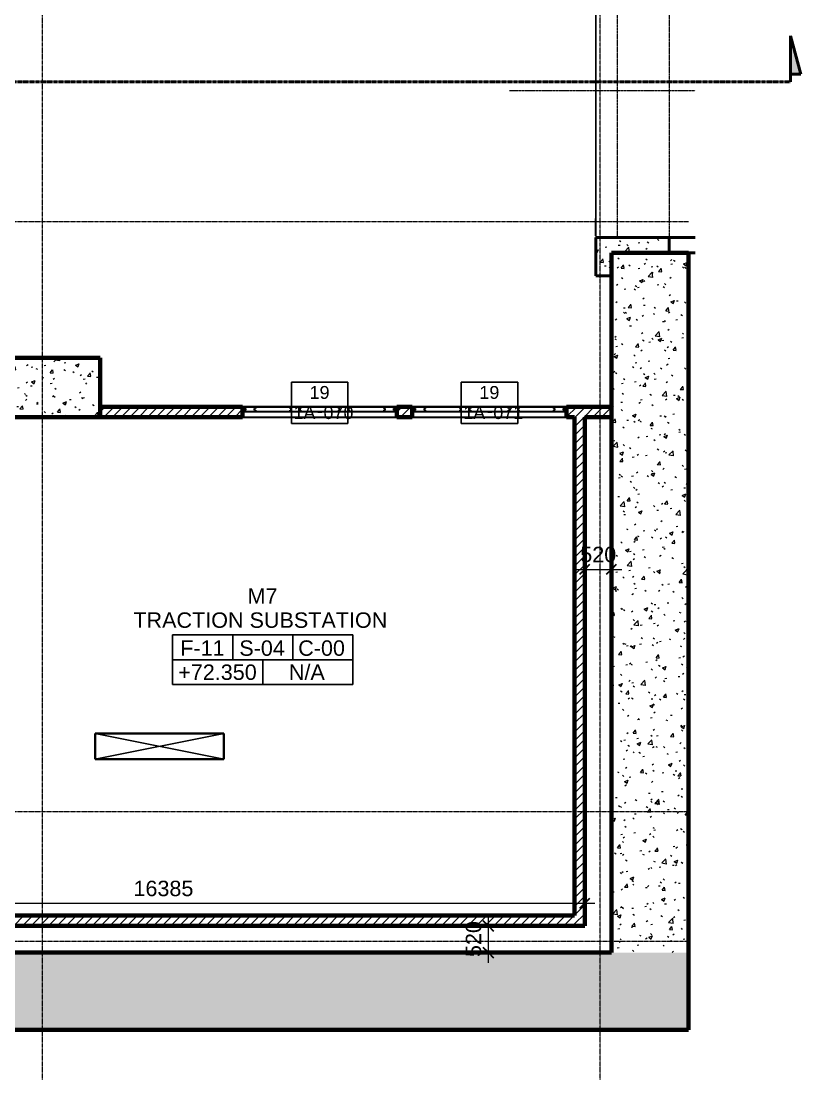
# Model space of a CAD drawing. Header units: millimetres. Extents: x -725999 to -647408, y -21008 to 19019.
# Drawn here: x -665294 to -650142, y -21008 to -416 of the extents above; entities that cross this region are included whole.
import ezdxf

# ---------------------------------------------------------------- set-up
doc = ezdxf.new("R2010")
doc.units = ezdxf.units.MM
doc.linetypes.add('DPA_Grid _ Level 100', pattern=[10, 5.5, -1.6, 1.3, -1.6])
doc.linetypes.add('DPA_Hidden 500', pattern=[1.4, 0.8, -0.6])
for name, color, linetype, lineweight in [('_ _ A-DETL-OPENING', 1, 'Continuous', 25), ('A-ANNO-DIMS', 1, 'Continuous', 9), ('A-ANNO-DIMS-100', 1, 'Continuous', 9), ('A-COLS', 5, 'Continuous', 70), ('A-COLS-E', 1, 'Continuous', 35), ('A-DETL-GENF', 2, 'Continuous', 35), ('A-DETL-MEDM', 4, 'Continuous', 50), ('A-DOOR', 3, 'Continuous', 70), ('A-DOOR-E', 2, 'Continuous', 25), ('A-DOOR-FRAM', 3, 'Continuous', 25), ('A-DOOR-IDEN', 3, 'Continuous', 25), ('A-FLOR-E', 2, 'Continuous', 35), ('A-GENM', 1, 'Continuous', 9), ('A-GENM-HDLN', 2, 'DPA_Hidden 500', 9), ('A-ROOM-IDEN', 3, 'Continuous', 25), ('A-ROOM-LINE', 3, 'Continuous', 25), ('A-WALL', 5, 'Continuous', 35), ('A-WALL-PATT', 1, 'Continuous', 35), ('G-ANNO-SECL', 3, 'Continuous', 9), ('S-GRID', 251, 'Continuous', 9), ('WALL-E', 2, 'Continuous', 35)]:
    doc.layers.add(name, color=color, linetype=linetype, lineweight=lineweight)
doc.styles.add('Arial_1', font='arial.ttf', dxfattribs={"height": 250})
doc.styles.add('Arial_2', font='arial.ttf', dxfattribs={"height": 300})
doc.styles.add('Arial_3', font='arial.ttf', dxfattribs={"height": 2.5})
doc.dimstyles.new('DPA-DIM-3_0_T-T', dxfattribs={"dimscale": 304.8, "dimtxt": 306.07782, "dimasz": 0.656168, "dimexe": 0.656168, "dimexo": 0.0625, "dimgap": 0.164042, "dimtad": 1, "dimdec": 0, "dimzin": 0, "dimdsep": 46, "dimtxsty": 'Arial_2', "dimblk1": 'OBLIQUE', "dimblk2": 'OBLIQUE', "dimsah": 1, "dimcen": 0.09, "dimdle": 0.656168, "dimadec": 8, "dimazin": 0, "dimtfac": 1, "dimtdec": 4, "dimtix": 1, "dimtmove": 0, "dimatfit": 3, "dimfxl": 1.312336, "dimfxlon": 1, "dimtvp": 1, "dimtolj": 1, "dimtzin": 0, "dimarcsym": 2})
pattern_1 = [(50, (0, 0), (728.7365, -63.7558), [76.2, -838.2]), (355, (0, 0), (-140.9716, 764.2276), [60.96, -670.56]), (100.451, (60.7, -5.3), (587.77, 700.46675), [64.76, -712.36]), (46.184, (0, 203.2), (1084.3162, -168.171), [114.3, -1257.3]), (96.636, (90.4, 189.2), (949.6099, 989.7098), [97.14, -1068.54]), (351.184, (0, 203.2), (949.6206, 989.7012), [91.44, -1005.84]), (21, (101.6, 152.4), (606.45787, -409.06057), [76.2, -838.2]), (326, (101.6, 152.4), (247.20834, 736.7529), [60.96, -670.56]), (71.451, (152.14, 118.3), (853.66825, 327.6855), [64.76, -712.36]), (37.5, (0, 0), (12.35469, 338.22012), [33.528, -628.904, 33.528, -647.192, -673.1]), (37.5, (0, 0), (12.35469, 338.22012), [-1343.152, 33.528, -639.572]), (7.5, (0, 0), (267.27887, 400.72213), [33.528, -354.584, 33.528, -613.664, -256.54]), (7.5, (0, 0), (267.27887, 400.72213), [-1035.304, 33.528, -223.012]), (327.5, (-226.57, 0), (542.36333, -22.91534), [33.528, -220.472, 33.528, -758.952, -1051.56]), (327.5, (-226.57, 0), (542.36333, -22.91534), [-1046.48, 33.528, -1018.032]), (317.5, (-328.17, 0), (592.51696, 101.7071), [33.528, -296.672, 33.528, -492.76, -746.76]), (317.5, (-328.17, 0), (592.51696, 101.7071), [-856.488, 33.528, -713.232])]
pattern_2 = [(45, (0, 0), (-84.852814, 84.852814), [])]
pattern_3 = [(230, (-651022.4, -1771), (-728.7365, 63.7558), [76.2, -838.2]), (175, (-651022.4, -1771), (140.9716, -764.2276), [60.96, -670.56]), (280.451, (-651083.1, -1765.7), (-587.77, -700.46675), [64.76, -712.36]), (226.184, (-651022.4, -1974.2), (-1084.3162, 168.171), [114.3, -1257.3]), (276.636, (-651112.7, -1960.2), (-949.6099, -989.7098), [97.14, -1068.54]), (171.184, (-651022.4, -1974.2), (-949.6206, -989.7012), [91.44, -1005.84]), (201, (-651124, -1923.4), (-606.45787, 409.06057), [76.2, -838.2]), (146, (-651124, -1923.4), (-247.2083, -736.7529), [60.96, -670.56]), (251.451, (-651174.5, -1889.3), (-853.66825, -327.6855), [64.76, -712.36]), (217.5, (-651022.37, -1770.98), (-12.35469, -338.22012), [33.528, -628.904, 33.528, -1320.292]), (217.5, (-651022.37, -1770.98), (-12.35469, -338.22012), [-695.96, -647.192, 33.528, -639.572]), (187.5, (-651022.37, -1771), (-267.27887, -400.72213), [33.528, -354.584, 33.528, -870.204]), (187.5, (-651022.37, -1771), (-267.27887, -400.72213), [-421.64, -613.664, 33.528, -223.012]), (147.5, (-650795.8, -1770.98), (-542.36333, 22.91534), [33.528, -220.472, 33.528, -1810.512]), (147.5, (-650795.8, -1770.98), (-542.36333, 22.91534), [-287.528, -758.952, 33.528, -1018.032]), (137.5, (-650694.2, -1771), (-592.51696, -101.7071), [33.528, -296.672, 33.528, -1239.52]), (137.5, (-650694.2, -1771), (-592.51696, -101.7071), [-363.728, -492.76, 33.528, -713.232])]

# ---------------------------------------------------------------- blocks, each defined once
blk = doc.blocks.new('Dpa_Tunnel_B_5700 - Dpa_Tunnel_B_5700-6780011-4283-01 ENLARGED LOWER PLATFORM LEVEL - REFLECTED CEILING PLAN - SHEET 4')
at = {"layer": 'A-DETL-MEDM', "lineweight": 9}
h = blk.add_hatch(dxfattribs=at)
h.set_pattern_fill('FP_3', color=256, style=0, pattern_type=2)
h.set_pattern_definition(pattern_3)
h.paths.add_polyline_path([(1719, -2850), (1680, -2850), (1680, -3150), (2800, -3150), (2800, -3600), (3100, -3600), (3100, -2850), (2265, -2850)])
at = {"layer": 'A-GENM'}
h = blk.add_hatch(dxfattribs=at)
h.set_pattern_fill('FP_3', color=256, style=0, pattern_type=2)
h.set_pattern_definition(pattern_3)
h.paths.add_polyline_path([(2800, 3600), (2800, 3150), (1680, 3150), (1680, 2850), (3100, 2850), (3100, 3600)])
at = {"layer": 'A-DETL-GENF'}
for p, q in [((1172, 2850), (3100, 2850)), ((1172, -2850), (3100, -2850))]:
    blk.add_line(p, q, dxfattribs=at)
at = {"layer": 'A-DETL-MEDM'}
for p, q in [((3100, 3600), (2800, 3600)), ((2800, 3600), (2800, 3150)), ((3100, 2850), (3100, 3600)), ((1680, 3150), (1172, 3150)), ((2800, 3150), (1680, 3150)), ((1680, 3150), (1680, 2850)), ((1680, 2850), (1680, 3150)), ((1172, 2850), (1680, 2850)), ((1680, 2850), (3100, 2850)), ((1680, -2850), (1172, -2850)), ((3100, -2850), (1680, -2850)), ((1680, -2850), (1680, -3150)), ((1680, -3150), (1680, -2850)), ((3100, -3600), (3100, -2850)), ((1172, -3150), (1680, -3150)), ((1680, -3150), (2800, -3150)), ((2800, -3150), (2800, -3600)), ((2800, -3600), (3100, -3600))]:
    blk.add_line(p, q, dxfattribs=at)
at = {"layer": 'A-GENM'}
for p, q in [((3100, -2850), (3100, 2850)), ((3100, 2822), (3100, -2822)), ((3100, -2482), (3100, 2482))]:
    blk.add_line(p, q, dxfattribs=at)
at = {"layer": 'A-GENM', "lineweight": 35}
for p, q in [((3100, 2822), (3100, 2482)), ((3100, -2482), (3100, -2822))]:
    blk.add_line(p, q, dxfattribs=at)
at = {"layer": 'A-GENM-HDLN'}
for p, q in [((1680, -2850), (1680, 2850)), ((1680, 2850), (2680, 2850)), ((2680, 2850), (2680, -2850)), ((1172, 0), (4781, 0)), ((2680, -2850), (1680, -2850))]:
    blk.add_line(p, q, dxfattribs=at)
blk = doc.blocks.new('A33 - _Wall_ Access Panel 3000 x 3000-18927020-4283-01 ENLARGED LOWER PLATFORM LEVEL - REFLECTED CEILING PLAN - SHEET 4')
at = {"layer": 'A-DOOR', "lineweight": 35}
for p, q in [((-572, 0), (-372, 0)), ((-572, -35), (-572, 0)), ((-372, 0), (-372, -35)), ((372, 0), (572, 0)), ((372, -35), (372, 0)), ((572, 0), (572, -35)), ((-1450, 0), (-1250, 0)), ((-1450, -35), (-1450, 0)), ((-1435, -35), (-1450, -35)), ((-1450, -100), (-1450, -65)), ((-1450, -65), (-1435, -65)), ((-1250, -100), (-1450, -100)), ((-1435, -65), (-1435, -35)), ((-1250, -35), (-1265, -35)), ((-1265, -35), (-1265, -65)), ((-1265, -35), (-1250, -35)), ((-1265, -65), (-1265, -35)), ((-1265, -65), (-1250, -65)), ((-1250, -65), (-1265, -65)), ((-1250, 0), (-1250, -35)), ((-1250, -35), (-1250, 0)), ((-1250, 0), (-572, 0)), ((-1250, -65), (-1250, -100)), ((-1250, -100), (-1250, -65)), ((-572, -100), (-1250, -100)), ((-572, 0), (-572, -35)), ((-557, -35), (-572, -35)), ((-572, -35), (-557, -35)), ((-572, -100), (-572, -65)), ((-572, -65), (-557, -65)), ((-557, -65), (-572, -65)), ((-572, -65), (-572, -100)), ((-372, -100), (-572, -100)), ((-557, -65), (-557, -35)), ((-557, -35), (-557, -65)), ((-372, -35), (-387, -35)), ((-387, -35), (-387, -65)), ((-387, -35), (-372, -35)), ((-387, -65), (-387, -35)), ((-387, -65), (-372, -65)), ((-372, -65), (-387, -65)), ((-372, -35), (-372, 0)), ((-372, 0), (372, 0)), ((-372, -65), (-372, -100)), ((-372, -100), (-372, -65)), ((372, -100), (-372, -100)), ((372, 0), (372, -35)), ((387, -35), (372, -35)), ((372, -35), (387, -35)), ((372, -100), (372, -65)), ((372, -65), (387, -65)), ((387, -65), (372, -65)), ((372, -65), (372, -100)), ((572, -100), (372, -100)), ((387, -65), (387, -35)), ((387, -35), (387, -65)), ((572, -35), (557, -35)), ((557, -35), (557, -65)), ((557, -35), (572, -35)), ((557, -65), (557, -35)), ((557, -65), (572, -65)), ((572, -65), (557, -65)), ((572, -35), (572, 0)), ((572, 0), (1250, 0)), ((572, -65), (572, -100)), ((572, -100), (572, -65)), ((1250, -100), (572, -100)), ((1250, 0), (1450, 0)), ((1250, -35), (1250, 0)), ((1250, 0), (1250, -35)), ((1265, -35), (1250, -35)), ((1250, -35), (1265, -35)), ((1250, -100), (1250, -65)), ((1250, -65), (1265, -65)), ((1265, -65), (1250, -65)), ((1250, -65), (1250, -100)), ((1450, -100), (1250, -100)), ((1265, -65), (1265, -35)), ((1265, -35), (1265, -65)), ((1450, -35), (1435, -35)), ((1435, -35), (1435, -65)), ((1435, -65), (1450, -65)), ((1450, 0), (1450, -35)), ((1450, -65), (1450, -100))]:
    blk.add_line(p, q, dxfattribs=at)
at = {"layer": 'A-DOOR-E'}
for p, q in [((-372, 0), (-572, 0)), ((-572, 0), (-572, -35)), ((-372, -35), (-372, 0)), ((372, 0), (372, -35)), ((572, 0), (372, 0)), ((572, -35), (572, 0)), ((-1250, 0), (-1450, 0)), ((-1450, 0), (-1450, -35)), ((-1450, -35), (-1435, -35)), ((-1435, -65), (-1450, -65)), ((-1450, -65), (-1450, -100)), ((-1450, -100), (-1250, -100)), ((-1435, -35), (-1435, -65)), ((-1265, -65), (-1265, -35)), ((-1265, -35), (-1250, -35)), ((-1250, -35), (-1265, -35)), ((-1265, -35), (-1265, -65)), ((-1265, -65), (-1265, -35)), ((-1265, -35), (-1250, -35)), ((-1250, -35), (-1265, -35)), ((-1265, -35), (-1265, -65)), ((-1265, -65), (-1265, -35)), ((-1265, -35), (-1250, -35)), ((-1265, -65), (-1265, -35)), ((-1265, -35), (-1250, -35)), ((-1265, -35), (-1250, -35)), ((-1265, -65), (-1265, -35)), ((-1250, -35), (-1265, -35)), ((-1265, -35), (-1265, -65)), ((-1250, -65), (-1265, -65)), ((-1265, -65), (-1250, -65)), ((-1250, -65), (-1265, -65)), ((-1265, -65), (-1250, -65)), ((-1250, -65), (-1265, -65)), ((-1250, -65), (-1265, -65)), ((-1250, -65), (-1265, -65)), ((-1265, -65), (-1250, -65)), ((-1250, -35), (-1250, 0)), ((-572, 0), (-1250, 0)), ((-1250, 0), (-1250, -35)), ((-1250, -35), (-1250, 0)), ((-1250, 0), (-572, 0)), ((-572, 0), (-1250, 0)), ((-1250, 0), (-1250, -35)), ((-1250, -35), (-1250, 0)), ((-1250, 0), (-572, 0)), ((-1250, -35), (-1250, 0)), ((-1250, 0), (-572, 0)), ((-1250, 0), (-572, 0)), ((-1250, -35), (-1250, 0)), ((-572, 0), (-1250, 0)), ((-1250, 0), (-1250, -35)), ((-1250, -100), (-1250, -65)), ((-1250, -65), (-1250, -100)), ((-1250, -100), (-1250, -65)), ((-1250, -65), (-1250, -100)), ((-1250, -100), (-1250, -65)), ((-1250, -100), (-1250, -65)), ((-1250, -100), (-1250, -65)), ((-1250, -65), (-1250, -100)), ((-1250, -100), (-572, -100)), ((-572, -100), (-1250, -100)), ((-1250, -100), (-572, -100)), ((-572, -100), (-1250, -100)), ((-572, -100), (-1250, -100)), ((-572, -100), (-1250, -100)), ((-1250, -100), (-572, -100)), ((-572, -35), (-572, 0)), ((-572, 0), (-572, -35)), ((-572, -35), (-572, 0)), ((-572, 0), (-572, -35)), ((-572, 0), (-572, -35)), ((-572, 0), (-572, -35)), ((-572, -35), (-572, 0)), ((-572, -35), (-557, -35)), ((-557, -35), (-572, -35)), ((-572, -35), (-557, -35)), ((-557, -35), (-572, -35)), ((-572, -35), (-557, -35)), ((-572, -35), (-557, -35)), ((-572, -35), (-557, -35)), ((-557, -35), (-572, -35)), ((-557, -65), (-572, -65)), ((-572, -65), (-572, -100)), ((-572, -100), (-572, -65)), ((-572, -65), (-557, -65)), ((-557, -65), (-572, -65)), ((-572, -65), (-572, -100)), ((-572, -100), (-572, -65)), ((-572, -65), (-557, -65)), ((-557, -65), (-572, -65)), ((-572, -65), (-572, -100)), ((-557, -65), (-572, -65)), ((-572, -65), (-572, -100)), ((-572, -65), (-572, -100)), ((-557, -65), (-572, -65)), ((-572, -100), (-572, -65)), ((-572, -65), (-557, -65)), ((-572, -100), (-372, -100)), ((-557, -35), (-557, -65)), ((-557, -65), (-557, -35)), ((-557, -35), (-557, -65)), ((-557, -65), (-557, -35)), ((-557, -35), (-557, -65)), ((-557, -35), (-557, -65)), ((-557, -35), (-557, -65)), ((-557, -65), (-557, -35)), ((-387, -65), (-387, -35)), ((-387, -35), (-372, -35)), ((-372, -35), (-387, -35)), ((-387, -35), (-387, -65)), ((-387, -65), (-387, -35)), ((-387, -35), (-372, -35)), ((-372, -35), (-387, -35)), ((-387, -35), (-387, -65)), ((-387, -65), (-387, -35)), ((-387, -35), (-372, -35)), ((-387, -65), (-387, -35)), ((-387, -35), (-372, -35)), ((-387, -35), (-372, -35)), ((-387, -65), (-387, -35)), ((-372, -35), (-387, -35)), ((-387, -35), (-387, -65)), ((-372, -65), (-387, -65)), ((-387, -65), (-372, -65)), ((-372, -65), (-387, -65)), ((-387, -65), (-372, -65)), ((-372, -65), (-387, -65)), ((-372, -65), (-387, -65)), ((-372, -65), (-387, -65)), ((-387, -65), (-372, -65)), ((372, 0), (-372, 0)), ((-372, 0), (-372, -35)), ((-372, -35), (-372, 0)), ((-372, 0), (372, 0)), ((372, 0), (-372, 0)), ((-372, 0), (-372, -35)), ((-372, -35), (-372, 0)), ((-372, 0), (372, 0)), ((-372, -35), (-372, 0)), ((-372, 0), (372, 0)), ((-372, 0), (372, 0)), ((-372, -35), (-372, 0)), ((372, 0), (-372, 0)), ((-372, 0), (-372, -35)), ((-372, -100), (-372, -65)), ((-372, -65), (-372, -100)), ((-372, -100), (-372, -65)), ((-372, -65), (-372, -100)), ((-372, -100), (-372, -65)), ((-372, -100), (-372, -65)), ((-372, -100), (-372, -65)), ((-372, -65), (-372, -100)), ((-372, -100), (372, -100)), ((372, -100), (-372, -100)), ((-372, -100), (372, -100)), ((372, -100), (-372, -100)), ((372, -100), (-372, -100)), ((372, -100), (-372, -100)), ((-372, -100), (372, -100)), ((372, -35), (372, 0)), ((372, 0), (372, -35)), ((372, -35), (372, 0)), ((372, 0), (372, -35)), ((372, 0), (372, -35)), ((372, 0), (372, -35)), ((372, -35), (372, 0)), ((372, -35), (387, -35)), ((387, -35), (372, -35)), ((372, -35), (387, -35)), ((387, -35), (372, -35)), ((372, -35), (387, -35)), ((372, -35), (387, -35)), ((372, -35), (387, -35)), ((387, -35), (372, -35)), ((387, -65), (372, -65)), ((372, -65), (372, -100)), ((372, -100), (372, -65)), ((372, -65), (387, -65)), ((387, -65), (372, -65)), ((372, -65), (372, -100)), ((372, -100), (372, -65)), ((372, -65), (387, -65)), ((387, -65), (372, -65)), ((372, -65), (372, -100)), ((387, -65), (372, -65)), ((372, -65), (372, -100)), ((372, -65), (372, -100)), ((387, -65), (372, -65)), ((372, -100), (372, -65)), ((372, -65), (387, -65)), ((372, -100), (572, -100)), ((387, -35), (387, -65)), ((387, -65), (387, -35)), ((387, -35), (387, -65)), ((387, -65), (387, -35)), ((387, -35), (387, -65)), ((387, -35), (387, -65)), ((387, -35), (387, -65)), ((387, -65), (387, -35)), ((557, -65), (557, -35)), ((557, -35), (572, -35)), ((572, -35), (557, -35)), ((557, -35), (557, -65)), ((557, -65), (557, -35)), ((557, -35), (572, -35)), ((572, -35), (557, -35)), ((557, -35), (557, -65)), ((557, -65), (557, -35)), ((557, -35), (572, -35)), ((557, -65), (557, -35)), ((557, -35), (572, -35)), ((557, -35), (572, -35)), ((557, -65), (557, -35)), ((572, -35), (557, -35)), ((557, -35), (557, -65)), ((572, -65), (557, -65)), ((557, -65), (572, -65)), ((572, -65), (557, -65)), ((557, -65), (572, -65)), ((572, -65), (557, -65)), ((572, -65), (557, -65)), ((572, -65), (557, -65)), ((557, -65), (572, -65)), ((1250, 0), (572, 0)), ((572, 0), (572, -35)), ((572, -35), (572, 0)), ((572, 0), (1250, 0)), ((1250, 0), (572, 0)), ((572, 0), (572, -35)), ((572, -35), (572, 0)), ((572, 0), (1250, 0)), ((572, -35), (572, 0)), ((572, 0), (1250, 0)), ((572, 0), (1250, 0)), ((572, -35), (572, 0)), ((1250, 0), (572, 0)), ((572, 0), (572, -35)), ((572, -100), (572, -65)), ((572, -65), (572, -100)), ((572, -100), (572, -65)), ((572, -65), (572, -100)), ((572, -100), (572, -65)), ((572, -100), (572, -65)), ((572, -100), (572, -65)), ((572, -65), (572, -100)), ((572, -100), (1250, -100)), ((1250, -100), (572, -100)), ((572, -100), (1250, -100)), ((1250, -100), (572, -100)), ((1250, -100), (572, -100)), ((1250, -100), (572, -100)), ((572, -100), (1250, -100)), ((1450, 0), (1250, 0)), ((1250, 0), (1250, -35)), ((1250, -35), (1250, 0)), ((1250, 0), (1250, -35)), ((1250, -35), (1250, 0)), ((1250, 0), (1250, -35)), ((1250, 0), (1250, -35)), ((1250, 0), (1250, -35)), ((1250, -35), (1250, 0)), ((1250, -35), (1265, -35)), ((1265, -35), (1250, -35)), ((1250, -35), (1265, -35)), ((1265, -35), (1250, -35)), ((1250, -35), (1265, -35)), ((1250, -35), (1265, -35)), ((1250, -35), (1265, -35)), ((1265, -35), (1250, -35)), ((1265, -65), (1250, -65)), ((1250, -65), (1250, -100)), ((1250, -100), (1250, -65)), ((1250, -65), (1265, -65)), ((1265, -65), (1250, -65)), ((1250, -65), (1250, -100)), ((1250, -100), (1250, -65)), ((1250, -65), (1265, -65)), ((1265, -65), (1250, -65)), ((1250, -65), (1250, -100)), ((1265, -65), (1250, -65)), ((1250, -65), (1250, -100)), ((1250, -65), (1250, -100)), ((1265, -65), (1250, -65)), ((1250, -100), (1250, -65)), ((1250, -65), (1265, -65)), ((1250, -100), (1450, -100)), ((1265, -35), (1265, -65)), ((1265, -65), (1265, -35)), ((1265, -35), (1265, -65)), ((1265, -65), (1265, -35)), ((1265, -35), (1265, -65)), ((1265, -35), (1265, -65)), ((1265, -35), (1265, -65)), ((1265, -65), (1265, -35)), ((1435, -65), (1435, -35)), ((1435, -35), (1450, -35)), ((1450, -65), (1435, -65)), ((1450, -35), (1450, 0)), ((1450, -100), (1450, -65))]:
    blk.add_line(p, q, dxfattribs=at)
at = {"layer": 'A-DOOR-FRAM'}
for p, q in [((-1500, 0), (-1500, -100)), ((-1450, 0), (-1500, 0)), ((-1500, -100), (-1450, -100)), ((-1450, -35), (-1450, 0)), ((-1435, -35), (-1450, -35)), ((-1450, -65), (-1435, -65)), ((-1450, -100), (-1450, -65)), ((-1435, -65), (-1435, -35)), ((1435, -65), (1435, -35)), ((1435, -35), (1450, -35)), ((1450, -65), (1435, -65)), ((1450, 0), (1500, 0)), ((1450, -35), (1450, 0)), ((1450, -100), (1450, -65)), ((1500, -100), (1450, -100)), ((1500, 0), (1500, -100))]:
    blk.add_line(p, q, dxfattribs=at)
blk = doc.blocks.new('A33 - _Wall_ Access Panel 3000 x 3000-V2-4283-01 ENLARGED LOWER PLATFORM LEVEL - REFLECTED CEILING PLAN - SHEET 4')
at = {"layer": 'A-DOOR', "lineweight": 35}
for p, q in [((-572, 0), (-372, 0)), ((-572, -35), (-572, 0)), ((-372, 0), (-372, -35)), ((372, 0), (572, 0)), ((372, -35), (372, 0)), ((572, 0), (572, -35)), ((-1450, 0), (-1250, 0)), ((-1450, -35), (-1450, 0)), ((-1435, -35), (-1450, -35)), ((-1450, -100), (-1450, -65)), ((-1450, -65), (-1435, -65)), ((-1250, -100), (-1450, -100)), ((-1435, -65), (-1435, -35)), ((-1250, -35), (-1265, -35)), ((-1265, -35), (-1265, -65)), ((-1265, -35), (-1250, -35)), ((-1265, -65), (-1265, -35)), ((-1265, -65), (-1250, -65)), ((-1250, -65), (-1265, -65)), ((-1250, 0), (-1250, -35)), ((-1250, -35), (-1250, 0)), ((-1250, 0), (-572, 0)), ((-1250, -65), (-1250, -100)), ((-1250, -100), (-1250, -65)), ((-572, -100), (-1250, -100)), ((-572, 0), (-572, -35)), ((-557, -35), (-572, -35)), ((-572, -35), (-557, -35)), ((-572, -100), (-572, -65)), ((-572, -65), (-557, -65)), ((-557, -65), (-572, -65)), ((-572, -65), (-572, -100)), ((-372, -100), (-572, -100)), ((-557, -65), (-557, -35)), ((-557, -35), (-557, -65)), ((-372, -35), (-387, -35)), ((-387, -35), (-387, -65)), ((-387, -35), (-372, -35)), ((-387, -65), (-387, -35)), ((-387, -65), (-372, -65)), ((-372, -65), (-387, -65)), ((-372, -35), (-372, 0)), ((-372, 0), (372, 0)), ((-372, -65), (-372, -100)), ((-372, -100), (-372, -65)), ((372, -100), (-372, -100)), ((372, 0), (372, -35)), ((387, -35), (372, -35)), ((372, -35), (387, -35)), ((372, -100), (372, -65)), ((372, -65), (387, -65)), ((387, -65), (372, -65)), ((372, -65), (372, -100)), ((572, -100), (372, -100)), ((387, -65), (387, -35)), ((387, -35), (387, -65)), ((572, -35), (557, -35)), ((557, -35), (557, -65)), ((557, -35), (572, -35)), ((557, -65), (557, -35)), ((557, -65), (572, -65)), ((572, -65), (557, -65)), ((572, -35), (572, 0)), ((572, 0), (1250, 0)), ((572, -65), (572, -100)), ((572, -100), (572, -65)), ((1250, -100), (572, -100)), ((1250, 0), (1450, 0)), ((1250, -35), (1250, 0)), ((1250, 0), (1250, -35)), ((1265, -35), (1250, -35)), ((1250, -35), (1265, -35)), ((1250, -100), (1250, -65)), ((1250, -65), (1265, -65)), ((1265, -65), (1250, -65)), ((1250, -65), (1250, -100)), ((1450, -100), (1250, -100)), ((1265, -65), (1265, -35)), ((1265, -35), (1265, -65)), ((1450, -35), (1435, -35)), ((1435, -35), (1435, -65)), ((1435, -65), (1450, -65)), ((1450, 0), (1450, -35)), ((1450, -65), (1450, -100))]:
    blk.add_line(p, q, dxfattribs=at)
at = {"layer": 'A-DOOR-E'}
for p, q in [((-372, 0), (-572, 0)), ((-572, 0), (-572, -35)), ((-372, -35), (-372, 0)), ((372, 0), (372, -35)), ((572, 0), (372, 0)), ((572, -35), (572, 0)), ((-1250, 0), (-1450, 0)), ((-1450, 0), (-1450, -35)), ((-1450, -35), (-1435, -35)), ((-1435, -65), (-1450, -65)), ((-1450, -65), (-1450, -100)), ((-1450, -100), (-1250, -100)), ((-1435, -35), (-1435, -65)), ((-1265, -65), (-1265, -35)), ((-1265, -35), (-1250, -35)), ((-1250, -35), (-1265, -35)), ((-1265, -35), (-1265, -65)), ((-1265, -65), (-1265, -35)), ((-1265, -35), (-1250, -35)), ((-1250, -35), (-1265, -35)), ((-1265, -35), (-1265, -65)), ((-1265, -65), (-1265, -35)), ((-1265, -35), (-1250, -35)), ((-1265, -65), (-1265, -35)), ((-1265, -35), (-1250, -35)), ((-1265, -35), (-1250, -35)), ((-1265, -65), (-1265, -35)), ((-1250, -35), (-1265, -35)), ((-1265, -35), (-1265, -65)), ((-1250, -65), (-1265, -65)), ((-1265, -65), (-1250, -65)), ((-1250, -65), (-1265, -65)), ((-1265, -65), (-1250, -65)), ((-1250, -65), (-1265, -65)), ((-1250, -65), (-1265, -65)), ((-1250, -65), (-1265, -65)), ((-1265, -65), (-1250, -65)), ((-1250, -35), (-1250, 0)), ((-572, 0), (-1250, 0)), ((-1250, 0), (-1250, -35)), ((-1250, -35), (-1250, 0)), ((-1250, 0), (-572, 0)), ((-572, 0), (-1250, 0)), ((-1250, 0), (-1250, -35)), ((-1250, -35), (-1250, 0)), ((-1250, 0), (-572, 0)), ((-1250, -35), (-1250, 0)), ((-1250, 0), (-572, 0)), ((-1250, 0), (-572, 0)), ((-1250, -35), (-1250, 0)), ((-572, 0), (-1250, 0)), ((-1250, 0), (-1250, -35)), ((-1250, -100), (-1250, -65)), ((-1250, -65), (-1250, -100)), ((-1250, -100), (-1250, -65)), ((-1250, -65), (-1250, -100)), ((-1250, -100), (-1250, -65)), ((-1250, -100), (-1250, -65)), ((-1250, -100), (-1250, -65)), ((-1250, -65), (-1250, -100)), ((-1250, -100), (-572, -100)), ((-572, -100), (-1250, -100)), ((-1250, -100), (-572, -100)), ((-572, -100), (-1250, -100)), ((-572, -100), (-1250, -100)), ((-572, -100), (-1250, -100)), ((-1250, -100), (-572, -100)), ((-572, -35), (-572, 0)), ((-572, 0), (-572, -35)), ((-572, -35), (-572, 0)), ((-572, 0), (-572, -35)), ((-572, 0), (-572, -35)), ((-572, 0), (-572, -35)), ((-572, -35), (-572, 0)), ((-572, -35), (-557, -35)), ((-557, -35), (-572, -35)), ((-572, -35), (-557, -35)), ((-557, -35), (-572, -35)), ((-572, -35), (-557, -35)), ((-572, -35), (-557, -35)), ((-572, -35), (-557, -35)), ((-557, -35), (-572, -35)), ((-557, -65), (-572, -65)), ((-572, -65), (-572, -100)), ((-572, -100), (-572, -65)), ((-572, -65), (-557, -65)), ((-557, -65), (-572, -65)), ((-572, -65), (-572, -100)), ((-572, -100), (-572, -65)), ((-572, -65), (-557, -65)), ((-557, -65), (-572, -65)), ((-572, -65), (-572, -100)), ((-557, -65), (-572, -65)), ((-572, -65), (-572, -100)), ((-572, -65), (-572, -100)), ((-557, -65), (-572, -65)), ((-572, -100), (-572, -65)), ((-572, -65), (-557, -65)), ((-572, -100), (-372, -100)), ((-557, -35), (-557, -65)), ((-557, -65), (-557, -35)), ((-557, -35), (-557, -65)), ((-557, -65), (-557, -35)), ((-557, -35), (-557, -65)), ((-557, -35), (-557, -65)), ((-557, -35), (-557, -65)), ((-557, -65), (-557, -35)), ((-387, -65), (-387, -35)), ((-387, -35), (-372, -35)), ((-372, -35), (-387, -35)), ((-387, -35), (-387, -65)), ((-387, -65), (-387, -35)), ((-387, -35), (-372, -35)), ((-372, -35), (-387, -35)), ((-387, -35), (-387, -65)), ((-387, -65), (-387, -35)), ((-387, -35), (-372, -35)), ((-387, -65), (-387, -35)), ((-387, -35), (-372, -35)), ((-387, -35), (-372, -35)), ((-387, -65), (-387, -35)), ((-372, -35), (-387, -35)), ((-387, -35), (-387, -65)), ((-372, -65), (-387, -65)), ((-387, -65), (-372, -65)), ((-372, -65), (-387, -65)), ((-387, -65), (-372, -65)), ((-372, -65), (-387, -65)), ((-372, -65), (-387, -65)), ((-372, -65), (-387, -65)), ((-387, -65), (-372, -65)), ((372, 0), (-372, 0)), ((-372, 0), (-372, -35)), ((-372, -35), (-372, 0)), ((-372, 0), (372, 0)), ((372, 0), (-372, 0)), ((-372, 0), (-372, -35)), ((-372, -35), (-372, 0)), ((-372, 0), (372, 0)), ((-372, -35), (-372, 0)), ((-372, 0), (372, 0)), ((-372, 0), (372, 0)), ((-372, -35), (-372, 0)), ((372, 0), (-372, 0)), ((-372, 0), (-372, -35)), ((-372, -100), (-372, -65)), ((-372, -65), (-372, -100)), ((-372, -100), (-372, -65)), ((-372, -65), (-372, -100)), ((-372, -100), (-372, -65)), ((-372, -100), (-372, -65)), ((-372, -100), (-372, -65)), ((-372, -65), (-372, -100)), ((-372, -100), (372, -100)), ((372, -100), (-372, -100)), ((-372, -100), (372, -100)), ((372, -100), (-372, -100)), ((372, -100), (-372, -100)), ((372, -100), (-372, -100)), ((-372, -100), (372, -100)), ((372, -35), (372, 0)), ((372, 0), (372, -35)), ((372, -35), (372, 0)), ((372, 0), (372, -35)), ((372, 0), (372, -35)), ((372, 0), (372, -35)), ((372, -35), (372, 0)), ((372, -35), (387, -35)), ((387, -35), (372, -35)), ((372, -35), (387, -35)), ((387, -35), (372, -35)), ((372, -35), (387, -35)), ((372, -35), (387, -35)), ((372, -35), (387, -35)), ((387, -35), (372, -35)), ((387, -65), (372, -65)), ((372, -65), (372, -100)), ((372, -100), (372, -65)), ((372, -65), (387, -65)), ((387, -65), (372, -65)), ((372, -65), (372, -100)), ((372, -100), (372, -65)), ((372, -65), (387, -65)), ((387, -65), (372, -65)), ((372, -65), (372, -100)), ((387, -65), (372, -65)), ((372, -65), (372, -100)), ((372, -65), (372, -100)), ((387, -65), (372, -65)), ((372, -100), (372, -65)), ((372, -65), (387, -65)), ((372, -100), (572, -100)), ((387, -35), (387, -65)), ((387, -65), (387, -35)), ((387, -35), (387, -65)), ((387, -65), (387, -35)), ((387, -35), (387, -65)), ((387, -35), (387, -65)), ((387, -35), (387, -65)), ((387, -65), (387, -35)), ((557, -65), (557, -35)), ((557, -35), (572, -35)), ((572, -35), (557, -35)), ((557, -35), (557, -65)), ((557, -65), (557, -35)), ((557, -35), (572, -35)), ((572, -35), (557, -35)), ((557, -35), (557, -65)), ((557, -65), (557, -35)), ((557, -35), (572, -35)), ((557, -65), (557, -35)), ((557, -35), (572, -35)), ((557, -35), (572, -35)), ((557, -65), (557, -35)), ((572, -35), (557, -35)), ((557, -35), (557, -65)), ((572, -65), (557, -65)), ((557, -65), (572, -65)), ((572, -65), (557, -65)), ((557, -65), (572, -65)), ((572, -65), (557, -65)), ((572, -65), (557, -65)), ((572, -65), (557, -65)), ((557, -65), (572, -65)), ((1250, 0), (572, 0)), ((572, 0), (572, -35)), ((572, -35), (572, 0)), ((572, 0), (1250, 0)), ((1250, 0), (572, 0)), ((572, 0), (572, -35)), ((572, -35), (572, 0)), ((572, 0), (1250, 0)), ((572, -35), (572, 0)), ((572, 0), (1250, 0)), ((572, 0), (1250, 0)), ((572, -35), (572, 0)), ((1250, 0), (572, 0)), ((572, 0), (572, -35)), ((572, -100), (572, -65)), ((572, -65), (572, -100)), ((572, -100), (572, -65)), ((572, -65), (572, -100)), ((572, -100), (572, -65)), ((572, -100), (572, -65)), ((572, -100), (572, -65)), ((572, -65), (572, -100)), ((572, -100), (1250, -100)), ((1250, -100), (572, -100)), ((572, -100), (1250, -100)), ((1250, -100), (572, -100)), ((1250, -100), (572, -100)), ((1250, -100), (572, -100)), ((572, -100), (1250, -100)), ((1450, 0), (1250, 0)), ((1250, 0), (1250, -35)), ((1250, -35), (1250, 0)), ((1250, 0), (1250, -35)), ((1250, -35), (1250, 0)), ((1250, 0), (1250, -35)), ((1250, 0), (1250, -35)), ((1250, 0), (1250, -35)), ((1250, -35), (1250, 0)), ((1250, -35), (1265, -35)), ((1265, -35), (1250, -35)), ((1250, -35), (1265, -35)), ((1265, -35), (1250, -35)), ((1250, -35), (1265, -35)), ((1250, -35), (1265, -35)), ((1250, -35), (1265, -35)), ((1265, -35), (1250, -35)), ((1265, -65), (1250, -65)), ((1250, -65), (1250, -100)), ((1250, -100), (1250, -65)), ((1250, -65), (1265, -65)), ((1265, -65), (1250, -65)), ((1250, -65), (1250, -100)), ((1250, -100), (1250, -65)), ((1250, -65), (1265, -65)), ((1265, -65), (1250, -65)), ((1250, -65), (1250, -100)), ((1265, -65), (1250, -65)), ((1250, -65), (1250, -100)), ((1250, -65), (1250, -100)), ((1265, -65), (1250, -65)), ((1250, -100), (1250, -65)), ((1250, -65), (1265, -65)), ((1250, -100), (1450, -100)), ((1265, -35), (1265, -65)), ((1265, -65), (1265, -35)), ((1265, -35), (1265, -65)), ((1265, -65), (1265, -35)), ((1265, -35), (1265, -65)), ((1265, -35), (1265, -65)), ((1265, -35), (1265, -65)), ((1265, -65), (1265, -35)), ((1435, -65), (1435, -35)), ((1435, -35), (1450, -35)), ((1450, -65), (1435, -65)), ((1450, -35), (1450, 0)), ((1450, -100), (1450, -65))]:
    blk.add_line(p, q, dxfattribs=at)
at = {"layer": 'A-DOOR-FRAM'}
for p, q in [((-1500, 0), (-1500, -100)), ((-1450, 0), (-1500, 0)), ((-1500, -100), (-1450, -100)), ((-1450, -35), (-1450, 0)), ((-1435, -35), (-1450, -35)), ((-1450, -65), (-1435, -65)), ((-1450, -100), (-1450, -65)), ((-1435, -65), (-1435, -35)), ((1435, -65), (1435, -35)), ((1435, -35), (1450, -35)), ((1450, -65), (1435, -65)), ((1450, 0), (1500, 0)), ((1450, -35), (1450, 0)), ((1450, -100), (1450, -65)), ((1500, -100), (1450, -100)), ((1500, 0), (1500, -100))]:
    blk.add_line(p, q, dxfattribs=at)
blk = doc.blocks.new('Dpa_Tunnel_B_5700 - Dpa_Tunnel_B_5700-V3-4283-01 ENLARGED LOWER PLATFORM LEVEL - REFLECTED CEILING PLAN - SHEET 4')
at = {"layer": 'A-DETL-GENF'}
for p, q in [((1171, 2850), (2800, 2850)), ((1171, -2850), (2800, -2850))]:
    blk.add_line(p, q, dxfattribs=at)
at = {"layer": 'A-DETL-MEDM'}
for p, q in [((1680, 3150), (1171, 3150)), ((2799, 3150), (1680, 3150)), ((1171, 2850), (1680, 2850)), ((1680, 2850), (2800, 2850)), ((1680, -2850), (1171, -2850)), ((2800, -2850), (1680, -2850)), ((1171, -3150), (1680, -3150)), ((1680, -3150), (2799, -3150))]:
    blk.add_line(p, q, dxfattribs=at)
at = {"layer": 'A-GENM'}
for p, q in [((1171, 3150), (2799, 3150)), ((2799, -3150), (1171, -3150))]:
    blk.add_line(p, q, dxfattribs=at)
at = {"layer": 'A-GENM-HDLN'}
for p, q in [((1680, 2850), (2680, 2850)), ((2680, -2850), (1680, -2850))]:
    blk.add_line(p, q, dxfattribs=at)
blk = doc.blocks.new('Section - AEC_Section Tail - Filled-3249564-4283-01 ENLARGED LOWER PLATFORM LEVEL - REFLECTED CEILING PLAN - SHEET 4')
at = {"layer": 'G-ANNO-SECL'}
blk.add_hatch(color=256, dxfattribs=at).paths.add_polyline_path([(0, 1.54), (-2, 1.54), (0, 9)])
at = {"layer": 'G-ANNO-SECL', "lineweight": 50}
for p, q in [((0, 9), (-2, 1.54)), ((0, 9), (0, 0)), ((0, 1.54), (0, 9)), ((-2, 1.54), (0, 1.54))]:
    blk.add_line(p, q, dxfattribs=at)
blk = doc.blocks.new('DIMBLOCK41-4283-01 ENLARGED LOWER PLATFORM LEVEL - REFLECTED CEILING PLAN - SHEET 4')
at = {"layer": 'A-ANNO-DIMS-100'}
for p, q in [((-654342, -10679), (-654342, -11279)), ((-654342, -11079), (-654342, -10679)), ((-653822, -10679), (-653822, -11279)), ((-653822, -11079), (-653822, -10679)), ((-654542, -11079), (-653622, -11079))]:
    blk.add_line(p, q, dxfattribs=at)
at = {"layer": 'A-ANNO-DIMS-100', "lineweight": 35}
for p, q in [((-654342, -11079), (-654442, -11179)), ((-654342, -11079), (-654242, -10979)), ((-653822, -11079), (-653922, -11179)), ((-653822, -11079), (-653722, -10979))]:
    blk.add_line(p, q, dxfattribs=at)
at = {"layer": 'A-ANNO-DIMS-100', "color": 0, "insert": (-654428, -10639), "char_height": 300, "width": 830.65, "attachment_point": 1, "line_spacing_factor": 0.941778, "style": 'Arial_2'}
blk.add_mtext('520', dxfattribs=at)
blk = doc.blocks.new('_Oblique')
at = {"color": 0, "linetype": 'ByBlock', "lineweight": -2}
blk.add_line((-0.5, -0.5), (0.5, 0.5), dxfattribs=at)
blk = doc.blocks.new('DIMBLOCK44-4283-01 ENLARGED LOWER PLATFORM LEVEL - REFLECTED CEILING PLAN - SHEET 4')
at = {"layer": 'A-ANNO-DIMS-100', "lineweight": 35}
for p, q in [((-656214, -18013), (-656314, -17913)), ((-656214, -18013), (-656114, -18113)), ((-656214, -18533), (-656314, -18433)), ((-656214, -18533), (-656114, -18633))]:
    blk.add_line(p, q, dxfattribs=at)
at = {"layer": 'A-ANNO-DIMS-100'}
for p, q in [((-656214, -18733), (-656214, -17813)), ((-656614, -18013), (-656014, -18013)), ((-656214, -18013), (-656614, -18013)), ((-656614, -18533), (-656014, -18533)), ((-656214, -18533), (-656614, -18533))]:
    blk.add_line(p, q, dxfattribs=at)
at = {"layer": 'A-ANNO-DIMS-100', "color": 0, "insert": (-656654, -18619), "char_height": 300, "width": 830.65, "attachment_point": 1, "rotation": 90, "line_spacing_factor": 0.941778, "style": 'Arial_2'}
blk.add_mtext('520', dxfattribs=at)
blk = doc.blocks.new('DIMBLOCK48-4283-01 ENLARGED LOWER PLATFORM LEVEL - REFLECTED CEILING PLAN - SHEET 4')
at = {"layer": 'A-ANNO-DIMS-100'}
for p, q in [((-670727, -17174), (-670727, -17774)), ((-670727, -17574), (-670727, -17174)), ((-654342, -17174), (-654342, -17774)), ((-654342, -17574), (-654342, -17174)), ((-670927, -17574), (-654142, -17574))]:
    blk.add_line(p, q, dxfattribs=at)
at = {"layer": 'A-ANNO-DIMS-100', "lineweight": 35}
for p, q in [((-670727, -17574), (-670627, -17474)), ((-654342, -17574), (-654242, -17474)), ((-670727, -17574), (-670827, -17674)), ((-654342, -17574), (-654442, -17674))]:
    blk.add_line(p, q, dxfattribs=at)
at = {"layer": 'A-ANNO-DIMS-100', "color": 0, "insert": (-663112, -17135), "char_height": 300, "width": 1384.41, "attachment_point": 1, "line_spacing_factor": 0.941778, "style": 'Arial_2'}
blk.add_mtext('16385', dxfattribs=at)
blk = doc.blocks.new('DPA_Room Tag Box - Standard-4486259-4283-01 ENLARGED LOWER PLATFORM LEVEL - REFLECTED CEILING PLAN - SHEET 4')
at = {"layer": 'A-ROOM-LINE'}
for p, q in [((-17.5, -2.94), (-17.5, -12.6)), ((-17.5, -2.94), (17.5, -2.94)), ((-5.83, -2.94), (-5.83, -7.77)), ((5.83, -2.94), (5.83, -7.77)), ((17.5, -2.94), (17.5, -12.6)), ((-17.5, -7.77), (17.5, -7.77)), ((0, -7.77), (0, -12.6)), ((-17.5, -12.6), (17.5, -12.6))]:
    blk.add_line(p, q, dxfattribs=at)
blk = doc.blocks.new('DPA_Door Tag - Standard-4918896-4283-01 ENLARGED LOWER PLATFORM LEVEL - REFLECTED CEILING PLAN - SHEET 4')
at = {"layer": 'A-DOOR-IDEN'}
for p, q in [((-5.5, 4), (-5.5, -4)), ((-5.5, 4), (5.5, 4)), ((5.5, 4), (5.5, -4)), ((-5.5, -4), (5.5, -4))]:
    blk.add_line(p, q, dxfattribs=at)
at = {"layer": 'A-DOOR-IDEN', "lineweight": 9, "insert": (-0.53, -0.28), "char_height": 2.5, "width": 1.443, "attachment_point": 1, "style": 'Arial_3'}
blk.add_mtext('-', dxfattribs=at)

msp = doc.modelspace()

# ---------------------------------------------------------------- hatches: boundary and pattern name
at = {"layer": 'A-COLS-E', "lineweight": 9}
h = msp.add_hatch(dxfattribs=at)
h.set_pattern_fill('FP_1', color=256, style=0, pattern_type=2)
h.set_pattern_definition(pattern_1)
h.paths.add_polyline_path([(-663757.4, -8116.4), (-663757.4, -6966.4), (-666007.4, -6966.4), (-666007.4, -8116.4), (-665314.1, -8116.4)])
at = {"layer": 'A-WALL-PATT', "lineweight": 9}
h = msp.add_hatch(dxfattribs=at)
h.set_pattern_fill('FP_1', color=256, style=0, pattern_type=2)
h.set_pattern_definition(pattern_1)
h.paths.add_polyline_path([(-653822.4, -18533), (-652322.4, -18533), (-652322.4, -4921), (-653822.4, -4921), (-653822.4, -12188.5)])
h = msp.add_hatch(dxfattribs=at)
h.set_pattern_fill('FP_2', color=256, style=0, pattern_type=2)
h.set_pattern_definition(pattern_2)
h.paths.add_polyline_path([(-654342.4, -8116.4), (-653822.4, -8116.4), (-653822.4, -7916.4), (-654692.4, -7916.4), (-654692.4, -8116.4), (-654381.1, -8116.4)])
h.paths.add_polyline_path([(-657692.4, -8116.4), (-657692.4, -7916.4), (-657992.4, -7916.4), (-657992.4, -8116.4)])
h.paths.add_polyline_path([(-660992.4, -8116.4), (-660992.4, -7916.4), (-663757.4, -7916.4), (-663757.4, -8116.4)])
h = msp.add_hatch(dxfattribs=at)
h.set_pattern_fill('FP_2', color=256, style=0, pattern_type=2)
h.set_pattern_definition(pattern_2)
h.paths.add_polyline_path([(-654542.4, -18013), (-654342.4, -18013), (-654342.4, -8116.4), (-654542.4, -8116.4), (-654542.4, -17813)])
h = msp.add_hatch(dxfattribs=at)
h.set_pattern_fill('FP_2', color=256, style=0, pattern_type=2)
h.set_pattern_definition(pattern_2)
h.paths.add_polyline_path([(-654542.4, -18013), (-654542.4, -17813), (-670727.4, -17813), (-670727.4, -18013), (-660940.9, -18013)])
h = msp.add_hatch(dxfattribs=at)
h.set_pattern_fill('FP_1', color=256, style=0, pattern_type=2)
h.set_pattern_definition(pattern_1)
h.paths.add_polyline_path([(-697637.4, -20033), (-652322.2, -20033), (-652322.4, -18533), (-697637.4, -18533)])

# ---------------------------------------------------------------- linework, layer by layer
at = {"layer": '_ _ A-DETL-OPENING'}
for p, q in [((-663857.4, -14771), (-663857.4, -14271)), ((-663857.4, -14271), (-661357.4, -14271)), ((-661357.4, -14271), (-663857.4, -14771)), ((-663857.4, -14271), (-661357.4, -14771)), ((-661357.4, -14271), (-661357.4, -14771)), ((-661357.4, -14771), (-663857.4, -14771))]:
    msp.add_line(p, q, dxfattribs=at)
at = {"layer": 'A-COLS'}
for p, q in [((-666007.4, -6966.4), (-663757.4, -6966.4)), ((-663757.4, -6966.4), (-663757.4, -8116.4)), ((-663757.4, -8116.4), (-666007.4, -8116.4))]:
    msp.add_line(p, q, dxfattribs=at)
at = {"layer": 'A-FLOR-E'}
for p, q in [((-653823.1, -5371), (-653823.1, -7916.4)), ((-653823.1, -7916.4), (-653823.1, -5371)), ((-653822.4, -5741), (-653822.4, -18533)), ((-653822.4, -18533), (-653822.4, -5741)), ((-653823.1, -8116.4), (-653823.1, -18533)), ((-653823.1, -18533), (-653823.1, -8116.4)), ((-663857.4, -14271), (-661357.4, -14271)), ((-663857.4, -14771), (-663857.4, -14271)), ((-661357.4, -14271), (-663857.4, -14271)), ((-663857.4, -14271), (-663857.4, -14771)), ((-661357.4, -14271), (-661357.4, -14771)), ((-661357.4, -14771), (-661357.4, -14271)), ((-661357.4, -14771), (-663857.4, -14771)), ((-663857.4, -14771), (-661357.4, -14771)), ((-653823.1, -18533), (-697637.4, -18533)), ((-697637.4, -18533), (-653823.1, -18533)), ((-653822.4, -18533), (-697637.4, -18533)), ((-697637.4, -18533), (-653822.4, -18533))]:
    msp.add_line(p, q, dxfattribs=at)
at = {"layer": 'A-WALL', "color": 7, "lineweight": 70}
for p, q in [((-653822.4, -18533), (-653822.4, -4921)), ((-653822.4, -4921), (-652322.4, -4921)), ((-652322.4, -4921), (-652322.4, -18533)), ((-663757.4, -8016.4), (-663757.4, -7916.4)), ((-663757.4, -7916.4), (-660992.4, -7916.4)), ((-663757.4, -8116.4), (-663757.4, -8016.4)), ((-660992.4, -7916.4), (-660992.4, -8016.4)), ((-660992.4, -8016.4), (-660992.4, -8116.4)), ((-657992.4, -8016.4), (-657992.4, -7916.4)), ((-657992.4, -7916.4), (-657692.4, -7916.4)), ((-657992.4, -8116.4), (-657992.4, -8016.4)), ((-657692.4, -7916.4), (-657692.4, -8016.4)), ((-657692.4, -8016.4), (-657692.4, -8116.4)), ((-654692.4, -8016.4), (-654692.4, -7916.4)), ((-654692.4, -7916.4), (-653822.4, -7916.4)), ((-654692.4, -8116.4), (-654692.4, -8016.4)), ((-653822.4, -7916.4), (-653822.4, -8016.4)), ((-653822.4, -8016.4), (-653822.4, -8116.4)), ((-660992.4, -8116.4), (-663757.4, -8116.4)), ((-657692.4, -8116.4), (-657992.4, -8116.4)), ((-654542.4, -8116.4), (-654692.4, -8116.4)), ((-654542.4, -17813), (-654542.4, -8116.4)), ((-653822.4, -8116.4), (-654342.4, -8116.4)), ((-654342.4, -8116.4), (-654342.4, -18013)), ((-670727.4, -17813), (-654542.4, -17813)), ((-654542.4, -18013), (-670727.4, -18013)), ((-654342.4, -18013), (-654542.4, -18013)), ((-697637.4, -18533), (-653822.4, -18533)), ((-652322.4, -18533), (-652322.2, -18533)), ((-652322.2, -18533), (-652322.2, -20033)), ((-652322.2, -20033), (-697637.4, -20033))]:
    msp.add_line(p, q, dxfattribs=at)
at = {"layer": 'G-ANNO-SECL', "linetype": 'DPA_Grid _ Level 100', "lineweight": 50}
msp.add_line((-724174.7, -1598.3), (-650341.7, -1598.3), dxfattribs=at)
at = {"layer": 'S-GRID', "linetype": 'DPA_Grid _ Level 100'}
for p, q in [((-664882.4, -21007.6), (-664882.4, 18119)), ((-654042.4, -21007.6), (-654042.4, 18119)), ((-652322.4, -4321), (-724638.4, -4321)), ((-652322.4, -15796), (-724638.4, -15796)), ((-724638.4, -18313), (-652322.4, -18313))]:
    msp.add_line(p, q, dxfattribs=at)
at = {"layer": 'WALL-E'}
for p, q in [((-653823.1, -5741), (-653823.1, -5991)), ((-660992.4, -7916.4), (-660992.4, -8116.4)), ((-657992.4, -7916.4), (-660992.4, -7916.4)), ((-657992.4, -7916.4), (-657992.4, -8116.4)), ((-657692.4, -7916.4), (-657692.4, -8116.4)), ((-654692.4, -7916.4), (-657692.4, -7916.4)), ((-654692.4, -7916.4), (-654692.4, -8116.4)), ((-660992.4, -8116.4), (-657992.4, -8116.4)), ((-657692.4, -8116.4), (-654692.4, -8116.4))]:
    msp.add_line(p, q, dxfattribs=at)

# ---------------------------------------------------------------- block references
at = {"layer": 'A-DOOR-E', "rotation": 180}
for name, p in [('A33 - _Wall_ Access Panel 3000 x 3000-18927020-4283-01 ENLARGED LOWER PLATFORM LEVEL - REFLECTED CEILING PLAN - SHEET 4', (-659492.4, -8016.4)), ('A33 - _Wall_ Access Panel 3000 x 3000-V2-4283-01 ENLARGED LOWER PLATFORM LEVEL - REFLECTED CEILING PLAN - SHEET 4', (-656192.4, -8016.4))]:
    msp.add_blockref(name, p, dxfattribs=at)
at = {"layer": 'A-DOOR-IDEN', "lineweight": 9, "xscale": 99.99999999999993, "yscale": 99.99999999999993, "zscale": 99.99999999999993}
for p in [(-659492.4, -7839.1), (-656192.4, -7839.1)]:
    msp.add_blockref('DPA_Door Tag - Standard-4918896-4283-01 ENLARGED LOWER PLATFORM LEVEL - REFLECTED CEILING PLAN - SHEET 4', p, dxfattribs=at)
at = {"layer": 'A-GENM', "rotation": 180}
for name, p in [('Dpa_Tunnel_B_5700 - Dpa_Tunnel_B_5700-6780011-4283-01 ENLARGED LOWER PLATFORM LEVEL - REFLECTED CEILING PLAN - SHEET 4', (-651022.4, -1771)), ('Dpa_Tunnel_B_5700 - Dpa_Tunnel_B_5700-V3-4283-01 ENLARGED LOWER PLATFORM LEVEL - REFLECTED CEILING PLAN - SHEET 4', (-651023.1, -1771))]:
    msp.add_blockref(name, p, dxfattribs=at)
at = {"layer": 'A-ROOM-IDEN', "xscale": 99.99999999999993, "yscale": 99.99999999999993, "zscale": 99.99999999999993}
msp.add_blockref('DPA_Room Tag Box - Standard-4486259-4283-01 ENLARGED LOWER PLATFORM LEVEL - REFLECTED CEILING PLAN - SHEET 4', (-660600.5, -12059.4), dxfattribs=at)
at = {"layer": 'G-ANNO-SECL', "lineweight": 25, "extrusion": (0, 0, -1), "xscale": 99.99999999999993, "yscale": 99.99999999999993, "zscale": 99.99999999999993}
msp.add_blockref('Section - AEC_Section Tail - Filled-3249564-4283-01 ENLARGED LOWER PLATFORM LEVEL - REFLECTED CEILING PLAN - SHEET 4', (650341.7, -1598.3), dxfattribs=at)

# ---------------------------------------------------------------- texts
at = {"layer": 'A-DOOR-IDEN', "lineweight": 9, "char_height": 250, "attachment_point": 1, "style": 'Arial_1'}
for s, insert, width in [('19', (-659688.8, -7512.5), 464.979), ('19', (-656388.8, -7512.5), 464.979), ('1', (-659999.1, -7904.7), 232.489), ('A', (-659808.6, -7904.7), 280.591), ('070', (-659418.8, -7904.7), 697.468), ('1', (-656699.1, -7904.7), 232.489), ('A', (-656508.6, -7904.7), 280.591), ('071', (-656118.8, -7904.7), 697.468)]:
    msp.add_mtext(s, dxfattribs=dict(at, insert=insert, width=width))
at = {"layer": 'A-ROOM-IDEN', "lineweight": 9, "char_height": 300, "attachment_point": 1, "style": 'Arial_2'}
for s, insert, width in [('M7', (-660894.6, -11446.9), 713.502), ('TRACTION SUBSTATION', (-663114, -11915.7), 6084.808), ('F-11', (-662203.2, -12460), 1058.227), ('S-04', (-661055, -12460), 1090.295), ('C-00', (-659909.9, -12460), 1114.346), ('+72.350', (-662242.3, -12928.7), 1883.966), ('N/A', (-660091.4, -12928.7), 857.806)]:
    msp.add_mtext(s, dxfattribs=dict(at, insert=insert, width=width))

# ---------------------------------------------------------------- dimensions: what is measured, and where the dimension line sits
at = {"layer": 'A-ANNO-DIMS'}
for base, p1, p2, override, picture, middle in [((-653822.4, -11078.8), (-654342.4, -10678.8), (-653822.4, -10678.8), {"dimpost": '<>', "dimfxl": 520}, 'DIMBLOCK41-4283-01 ENLARGED LOWER PLATFORM LEVEL - REFLECTED CEILING PLAN - SHEET 4', (-654082.4, -10875.6)), ((-654342.4, -17574.1), (-670727.4, -17174.1), (-654342.4, -17174.1), {"dimpost": '<>', "dimfxl": 16385.000009}, 'DIMBLOCK48-4283-01 ENLARGED LOWER PLATFORM LEVEL - REFLECTED CEILING PLAN - SHEET 4', (-662534.9, -17370.8))]:
    dim = msp.add_linear_dim(base=base, p1=p1, p2=p2, dimstyle='DPA-DIM-3_0_T-T', override=override, dxfattribs=at)
    dim.commit()
    dim.dimension.update_dxf_attribs({"geometry": picture, "text_midpoint": middle})
dim = msp.add_linear_dim(base=(-656214.3, -18013), p1=(-656614.3, -18533), p2=(-656614.3, -18013), angle=270, dimstyle='DPA-DIM-3_0_T-T', override={"dimpost": '<>', "dimfxl": 519.999949}, dxfattribs=at)
dim.commit()
dim.dimension.update_dxf_attribs({"geometry": 'DIMBLOCK44-4283-01 ENLARGED LOWER PLATFORM LEVEL - REFLECTED CEILING PLAN - SHEET 4', "text_midpoint": (-656417.5, -18273)})

doc.saveas('drawing.dxf')
